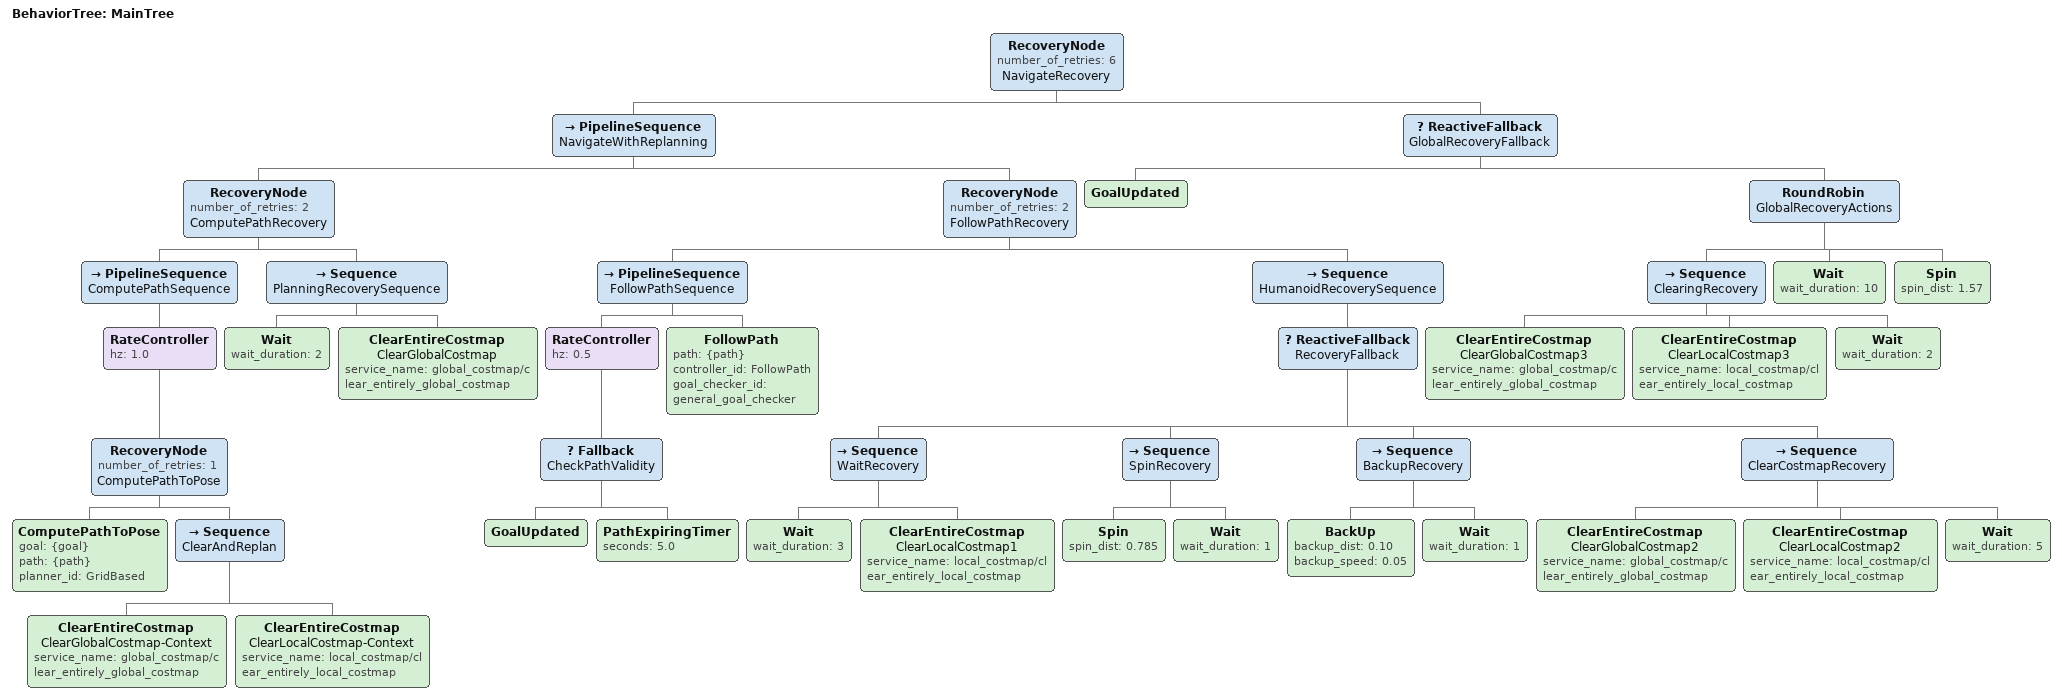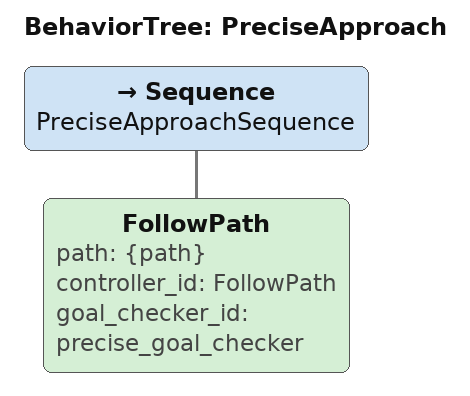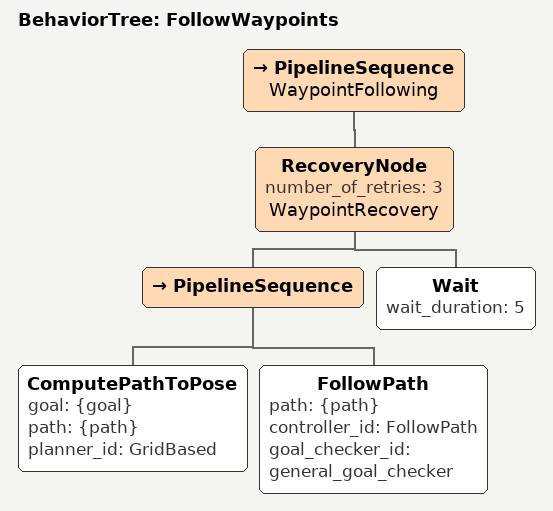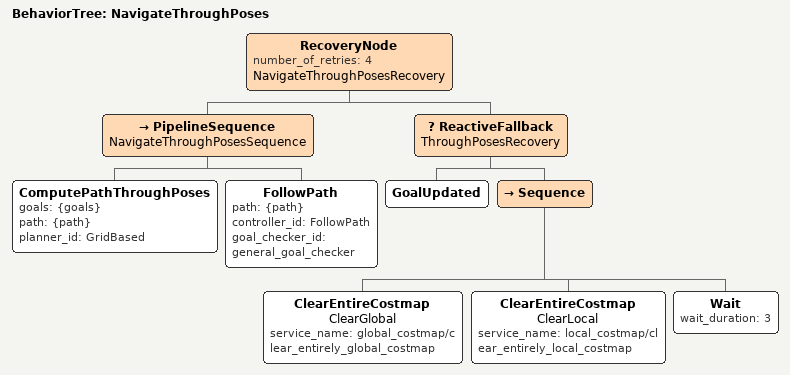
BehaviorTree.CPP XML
<?xml version="1.0"?>
<!--
  Humanoid Robot Behavior Tree for Nav2

  This behavior tree is optimized for bipedal humanoid robot navigation,
  with specific recovery behaviors suited to humanoid locomotion constraints.
-->
<root main_tree_to_execute="MainTree">
  <BehaviorTree ID="MainTree">
    <RecoveryNode number_of_retries="6" name="NavigateRecovery">
      <PipelineSequence name="NavigateWithReplanning">

        <!-- Compute path to goal -->
        <RecoveryNode number_of_retries="2" name="ComputePathRecovery">
          <PipelineSequence name="ComputePathSequence">
            <RateController hz="1.0">
              <RecoveryNode number_of_retries="1" name="ComputePathToPose">
                <ComputePathToPose goal="{goal}" path="{path}" planner_id="GridBased"/>
                <!-- If planning fails, clear costmaps and retry -->
                <Sequence name="ClearAndReplan">
                  <ClearEntireCostmap name="ClearGlobalCostmap-Context" service_name="global_costmap/clear_entirely_global_costmap"/>
                  <ClearEntireCostmap name="ClearLocalCostmap-Context" service_name="local_costmap/clear_entirely_local_costmap"/>
                </Sequence>
              </RecoveryNode>
            </RateController>
          </PipelineSequence>

          <!-- Recovery: Wait and retry planning -->
          <Sequence name="PlanningRecoverySequence">
            <Wait wait_duration="2"/>
            <ClearEntireCostmap name="ClearGlobalCostmap" service_name="global_costmap/clear_entirely_global_costmap"/>
          </Sequence>
        </RecoveryNode>

        <!-- Follow the computed path -->
        <RecoveryNode number_of_retries="2" name="FollowPathRecovery">
          <PipelineSequence name="FollowPathSequence">

            <!-- Check if path is still valid periodically -->
            <RateController hz="0.5">
              <Fallback name="CheckPathValidity">
                <GoalUpdated/>
                <PathExpiringTimer seconds="5.0"/>
              </Fallback>
            </RateController>

            <!-- Main path following with goal checking -->
            <FollowPath path="{path}" controller_id="FollowPath" goal_checker_id="general_goal_checker"/>

          </PipelineSequence>

          <!-- Recovery behaviors optimized for humanoid -->
          <Sequence name="HumanoidRecoverySequence">
            <ReactiveFallback name="RecoveryFallback">

              <!-- First: Wait briefly (humanoid stability) -->
              <Sequence name="WaitRecovery">
                <Wait wait_duration="3"/>
                <ClearEntireCostmap name="ClearLocalCostmap1" service_name="local_costmap/clear_entirely_local_costmap"/>
              </Sequence>

              <!-- Second: Slow spin (reduced for humanoid balance) -->
              <Sequence name="SpinRecovery">
                <Spin spin_dist="0.785"/>  <!-- 45 degrees - conservative for bipedal -->
                <Wait wait_duration="1"/>
              </Sequence>

              <!-- Third: Small backup (conservative for humanoid) -->
              <Sequence name="BackupRecovery">
                <BackUp backup_dist="0.10" backup_speed="0.05"/>  <!-- Very slow backup -->
                <Wait wait_duration="1"/>
              </Sequence>

              <!-- Fourth: Clear costmaps and wait -->
              <Sequence name="ClearCostmapRecovery">
                <ClearEntireCostmap name="ClearGlobalCostmap2" service_name="global_costmap/clear_entirely_global_costmap"/>
                <ClearEntireCostmap name="ClearLocalCostmap2" service_name="local_costmap/clear_entirely_local_costmap"/>
                <Wait wait_duration="5"/>
              </Sequence>

            </ReactiveFallback>
          </Sequence>
        </RecoveryNode>

      </PipelineSequence>

      <!-- Global recovery for navigation failures -->
      <ReactiveFallback name="GlobalRecoveryFallback">
        <GoalUpdated/>
        <RoundRobin name="GlobalRecoveryActions">

          <!-- Clear all costmaps -->
          <Sequence name="ClearingRecovery">
            <ClearEntireCostmap name="ClearGlobalCostmap3" service_name="global_costmap/clear_entirely_global_costmap"/>
            <ClearEntireCostmap name="ClearLocalCostmap3" service_name="local_costmap/clear_entirely_local_costmap"/>
            <Wait wait_duration="2"/>
          </Sequence>

          <!-- Wait for dynamic obstacles to clear -->
          <Wait wait_duration="10"/>

          <!-- Spin in place to survey environment -->
          <Spin spin_dist="1.57"/>  <!-- 90 degrees -->

        </RoundRobin>
      </ReactiveFallback>

    </RecoveryNode>
  </BehaviorTree>

  <!-- Subtree for precise goal approach (optional) -->
  <BehaviorTree ID="PreciseApproach">
    <Sequence name="PreciseApproachSequence">
      <FollowPath path="{path}" controller_id="FollowPath" goal_checker_id="precise_goal_checker"/>
    </Sequence>
  </BehaviorTree>

  <!-- Subtree for waypoint following -->
  <BehaviorTree ID="FollowWaypoints">
    <PipelineSequence name="WaypointFollowing">
      <RecoveryNode number_of_retries="3" name="WaypointRecovery">
        <PipelineSequence>
          <ComputePathToPose goal="{goal}" path="{path}" planner_id="GridBased"/>
          <FollowPath path="{path}" controller_id="FollowPath" goal_checker_id="general_goal_checker"/>
        </PipelineSequence>
        <Wait wait_duration="5"/>
      </RecoveryNode>
    </PipelineSequence>
  </BehaviorTree>

  <!-- Subtree for navigate through poses -->
  <BehaviorTree ID="NavigateThroughPoses">
    <RecoveryNode number_of_retries="4" name="NavigateThroughPosesRecovery">
      <PipelineSequence name="NavigateThroughPosesSequence">
        <ComputePathThroughPoses goals="{goals}" path="{path}" planner_id="GridBased"/>
        <FollowPath path="{path}" controller_id="FollowPath" goal_checker_id="general_goal_checker"/>
      </PipelineSequence>
      <ReactiveFallback name="ThroughPosesRecovery">
        <GoalUpdated/>
        <Sequence>
          <ClearEntireCostmap name="ClearGlobal" service_name="global_costmap/clear_entirely_global_costmap"/>
          <ClearEntireCostmap name="ClearLocal" service_name="local_costmap/clear_entirely_local_costmap"/>
          <Wait wait_duration="3"/>
        </Sequence>
      </ReactiveFallback>
    </RecoveryNode>
  </BehaviorTree>

</root>
